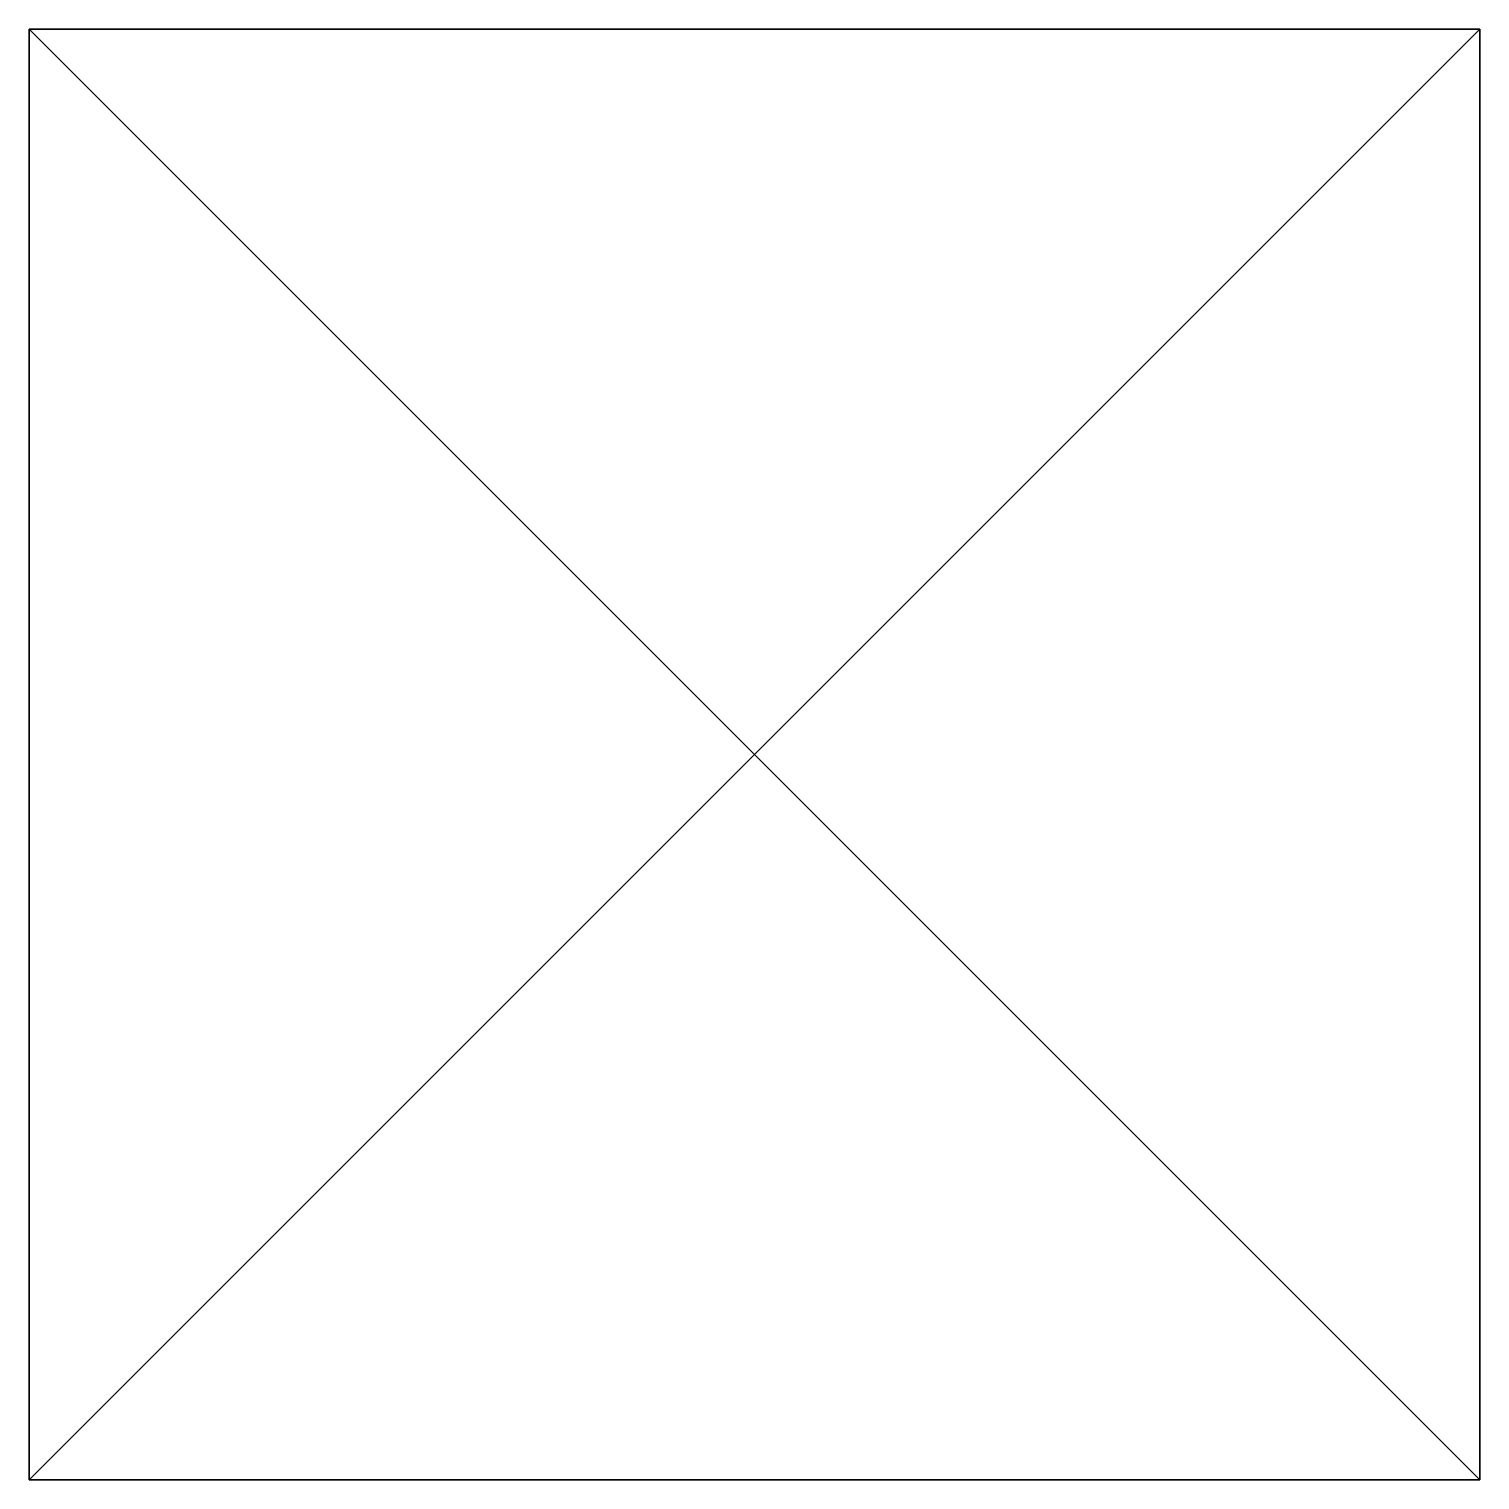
# Model space of a CAD drawing. Extents: x -0.08 to 0.08, y -0.08 to 0.08.
import ezdxf

# ---------------------------------------------------------------- set-up
doc = ezdxf.new("R2010")
doc.units = 0
doc.layers.add('Default', color=7, linetype='CONTINUOUS')

msp = doc.modelspace()

# ---------------------------------------------------------------- linework, layer by layer
at = {"layer": 'Default'}
for points in [[(-0.08, -0.08, -0.32), (-0.08, 0.08, -0.32), (-0.08, 0.08, 0.08)], [(-0.08, -0.08, -0.32), (-0.08, 0.08, 0.08), (-0.08, -0.08, 0.08)], [(0.08, -0.08, 0.08), (-0.08, -0.08, 0.08), (-0.08, 0.08, 0.08)], [(0.08, -0.08, 0.08), (-0.08, 0.08, 0.08), (0.08, 0.08, 0.08)], [(0.08, 0.08, 0.08), (-0.08, 0.08, 0.08), (-0.08, 0.08, -0.32)], [(0.08, 0.08, 0.08), (-0.08, 0.08, -0.32), (0.08, 0.08, -0.32)], [(0.08, 0.08, -0.32), (-0.08, 0.08, -0.32), (-0.08, -0.08, -0.32)], [(0.08, 0.08, -0.32), (-0.08, -0.08, -0.32), (0.08, -0.08, -0.32)], [(0.08, -0.08, -0.32), (0.08, -0.08, 0.08), (0.08, 0.08, 0.08)], [(0.08, -0.08, -0.32), (0.08, 0.08, 0.08), (0.08, 0.08, -0.32)], [(0.08, -0.08, -0.32), (-0.08, -0.08, -0.32), (-0.08, -0.08, 0.08)], [(0.08, -0.08, -0.32), (-0.08, -0.08, 0.08), (0.08, -0.08, 0.08)]]:
    msp.add_3dface(points, dxfattribs=at)

doc.saveas('drawing.dxf')
